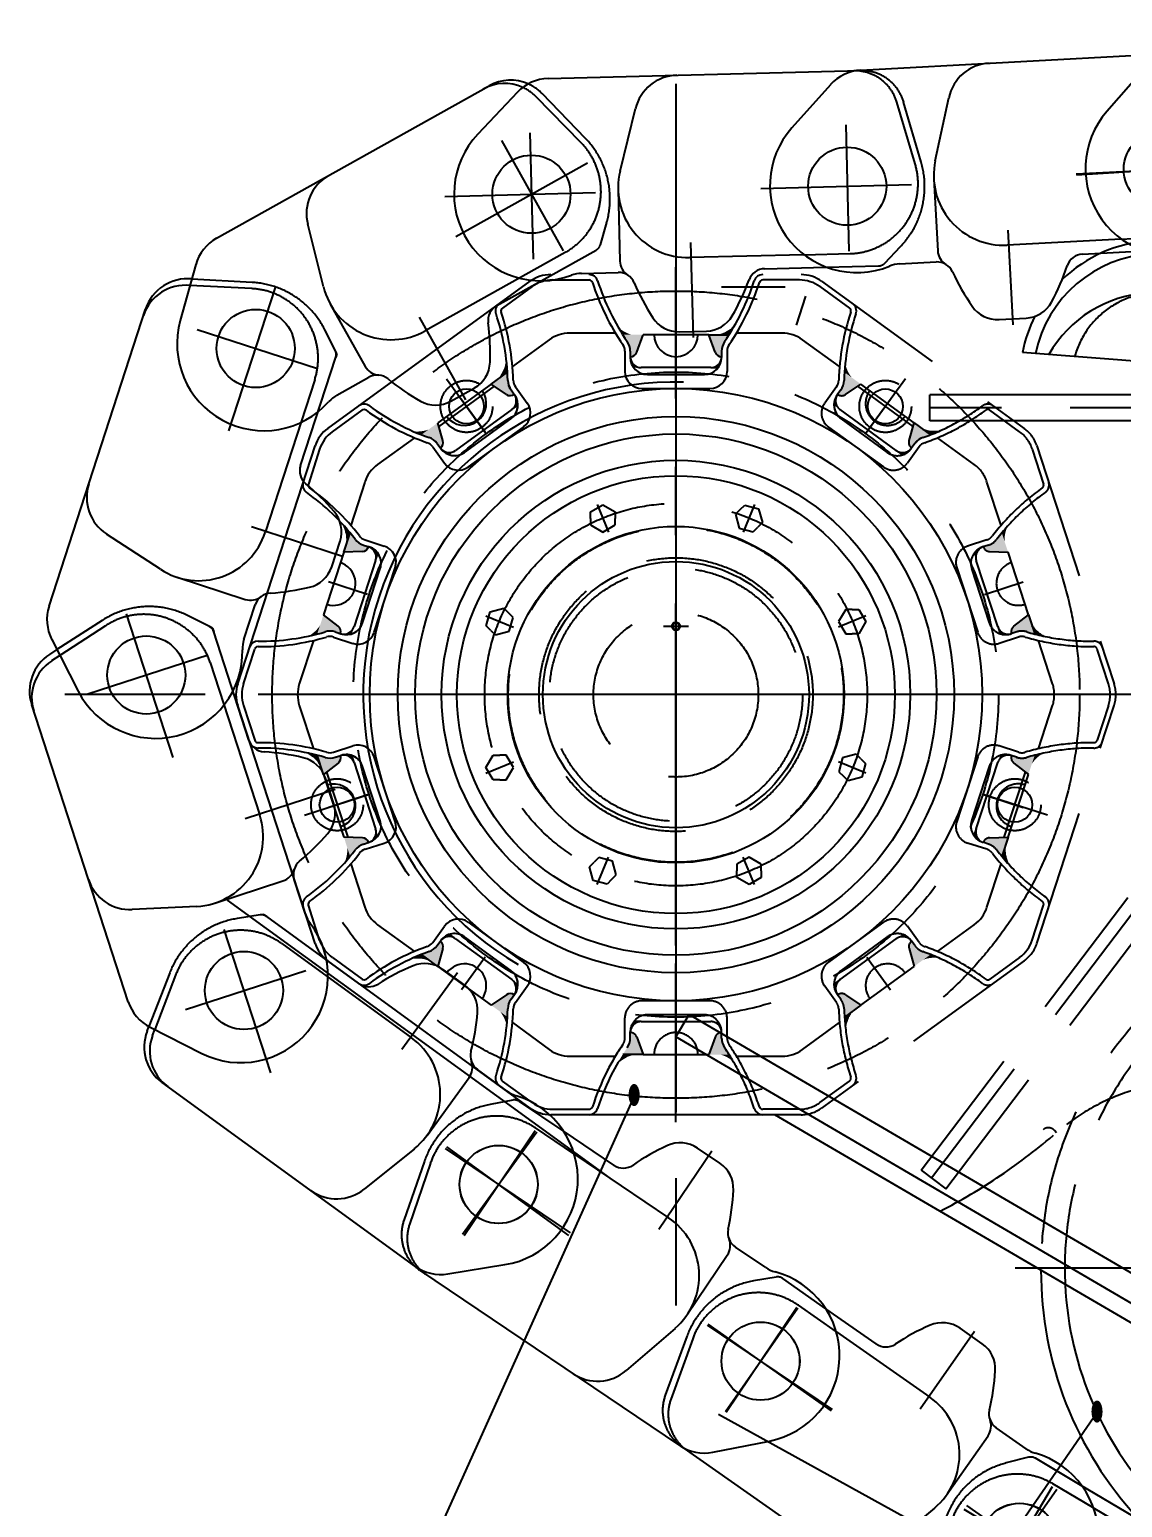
# Model space of a CAD drawing. Header units: millimetres. Extents: x -10 to 16810, y -459 to 11890.
# Drawn here: x 2878 to 4475, y 8308 to 10469 of the extents above; entities that cross this region are included whole.
import ezdxf
from ezdxf.enums import TextEntityAlignment as Align

# ---------------------------------------------------------------- set-up
doc = ezdxf.new("R2010")
doc.units = ezdxf.units.MM
doc.header["$LTSCALE"] = 400
doc.linetypes.add('F', pattern=[0.75, 0.5, -0.25])
doc.linetypes.add('G', pattern=[2, 1.25, -0.25, 0.25, -0.25])
for name, color, linetype in [('01', 7, 'Continuous'), ('02', 1, 'Continuous'), ('04', 2, 'F'), ('05', 4, 'G'), ('11', 3, 'Continuous')]:
    doc.layers.add(name, color=color, linetype=linetype)
doc.styles.get("Standard").update_dxf_attribs({"font": 'isocp', "width": 0.707, "bigfont": 'intecad.shx'})

# ---------------------------------------------------------------- blocks, each defined once
blk = doc.blocks.new('WWEW W')
for p, q in [((7838.3, 7043.2), (5952.3, 7043.2)), ((5952.3, 7043.2), (5952.3, 7005.2)), ((7838.3, 7043.2), (7831.7, 7005.2)), ((7831.7, 7005.2), (5952.3, 7005.2))]:
    blk.add_line(p, q)
at = {"layer": '04', "color": 2, "linetype": 'F'}
for p, q in [((6311.3, 7005.2), (6311.3, 7043.2)), ((6357.3, 7024.2), (6357.3, 7043.2)), ((6357.3, 7024.2), (5952.3, 7024.2)), ((6357.3, 7024.2), (5952.3, 7024.2)), ((6357.3, 7024.2), (6376.3, 7005.2))]:
    blk.add_line(p, q, dxfattribs=at)
blk = doc.blocks.new('wewwewerwerw')
at = {"layer": '04', "color": 2, "linetype": 'F'}
for p, q in [((5391, 4260.9), (5391, 3673.4)), ((5391, 4260.9), (5436, 4260.9)), ((5410, 4260.9), (5410, 3673.4)), ((5436, 4260.9), (5436, 3673.4)), ((5045, 3165.9), (5360.1, 3581.6)), ((5060.1, 3154.4), (5375.3, 3570.1)), ((5080.9, 3138.7), (5396, 3554.4)), ((5045, 3165.9), (5080.9, 3138.7))]:
    blk.add_line(p, q, dxfattribs=at)
for radius in [152, 171, 197]:
    blk.add_arc((5239, 3673.4), radius, 322.8338, 0, dxfattribs=at)
blk = doc.blocks.new('RETERTERTER')
at = {"layer": '01'}
for p, q in [((1039.5, 5708.2), (1057.5, 5718.5)), ((1039.5, 5698.6), (1039.5, 5708.2)), ((1057.5, 5718.5), (1075.5, 5708.2)), ((1075.5, 5708.2), (1075.5, 5698.6)), ((1258.2, 5711.3), (1251.4, 5704.5)), ((1251.4, 5704.5), (1256.8, 5684.4)), ((1258.2, 5711.3), (1265, 5718.1)), ((1265, 5718.1), (1285.1, 5712.7)), ((1285.1, 5712.7), (1290.5, 5692.6)), ((1039.5, 5698.6), (1039.5, 5689)), ((1039.5, 5689), (1057.5, 5678.6)), ((1057.5, 5678.6), (1075.5, 5689)), ((1075.5, 5689), (1075.5, 5698.6)), ((1256.8, 5684.4), (1276.9, 5679)), ((1276.9, 5679), (1283.7, 5685.8)), ((1290.5, 5692.6), (1283.7, 5685.8)), ((887.1, 5541.7), (892.5, 5561.8)), ((892.5, 5561.8), (912.5, 5567.1)), ((912.5, 5567.1), (919.3, 5560.4)), ((926.1, 5553.6), (919.3, 5560.4)), ((920.7, 5533.5), (926.1, 5553.6)), ((1412.3, 5565.6), (1401.9, 5547.6)), ((1421.9, 5565.6), (1412.3, 5565.6)), ((1421.9, 5565.6), (1431.5, 5565.6)), ((1431.5, 5565.6), (1441.9, 5547.6)), ((893.9, 5534.9), (887.1, 5541.7)), ((893.9, 5534.9), (900.7, 5528.1)), ((900.7, 5528.1), (920.7, 5533.5)), ((1401.9, 5547.6), (1412.3, 5529.6)), ((1441.9, 5547.6), (1431.5, 5529.6)), ((1412.3, 5529.6), (1421.9, 5529.6)), ((1431.5, 5529.6), (1421.9, 5529.6)), ((886.6, 5334.2), (897, 5352.2)), ((897, 5352.2), (906.6, 5352.2)), ((916.2, 5352.2), (906.6, 5352.2)), ((926.6, 5334.2), (916.2, 5352.2)), ((1407.7, 5348.3), (1402.4, 5328.3)), ((1427.8, 5353.7), (1407.7, 5348.3)), ((1434.6, 5346.9), (1427.8, 5353.7)), ((1434.6, 5346.9), (1441.4, 5340.1)), ((1441.4, 5340.1), (1436, 5320.1)), ((897, 5316.2), (886.6, 5334.2)), ((906.6, 5316.2), (897, 5316.2)), ((906.6, 5316.2), (916.2, 5316.2)), ((916.2, 5316.2), (926.6, 5334.2)), ((1402.4, 5328.3), (1409.1, 5321.5)), ((1415.9, 5314.7), (1409.1, 5321.5)), ((1436, 5320.1), (1415.9, 5314.7)), ((1038, 5189.2), (1044.8, 5196)), ((1043.4, 5169.1), (1038, 5189.2)), ((1051.6, 5202.8), (1044.8, 5196)), ((1071.7, 5197.4), (1051.6, 5202.8)), ((1077, 5177.3), (1071.7, 5197.4)), ((1271, 5203.3), (1253, 5192.9)), ((1253, 5192.9), (1253, 5183.3)), ((1289, 5192.9), (1271, 5203.3)), ((1289, 5183.3), (1289, 5192.9)), ((1063.5, 5163.8), (1043.4, 5169.1)), ((1070.2, 5170.5), (1063.5, 5163.8)), ((1070.2, 5170.5), (1077, 5177.3)), ((1253, 5173.7), (1253, 5183.3)), ((1271, 5163.3), (1253, 5173.7)), ((1289, 5173.7), (1271, 5163.3)), ((1289, 5183.3), (1289, 5173.7))]:
    blk.add_line(p, q, dxfattribs=at)
blk.add_circle((1164.2, 5440.9), 320, dxfattribs=at)
at = {"layer": '01', "color": 7, "linetype": 'Continuous'}
blk.add_circle((1164.2, 5540.9), 6, dxfattribs=at)
at = {"layer": '02', "color": 1, "linetype": 'Continuous'}
blk.add_circle((1164.2, 5540.9), 5, dxfattribs=at)
at = {"layer": '04', "color": 2, "linetype": 'F'}
for radius in [245, 200, 185, 120.4]:
    blk.add_circle((1164.2, 5440.9), radius, dxfattribs=at)
at = {"layer": '05'}
for p, q in [((1164.2, 5775.9), (1164.2, 5105.9)), ((1146.2, 5540.9), (1182.5, 5540.9)), ((1499.2, 5440.9), (829.2, 5440.9))]:
    blk.add_line(p, q, dxfattribs=at)
at = {"layer": '05', "color": 4, "linetype": 'G'}
for p, q in [((1049.2, 5718.6), (1065.8, 5678.5)), ((1279.2, 5718.6), (1262.7, 5678.5)), ((886.6, 5555.9), (926.6, 5539.3)), ((1441.9, 5555.9), (1401.9, 5539.3)), ((886.6, 5325.9), (926.6, 5342.5)), ((1441.9, 5325.9), (1401.9, 5342.5)), ((1049.2, 5163.3), (1065.8, 5203.3)), ((1279.2, 5163.3), (1262.7, 5203.3))]:
    blk.add_line(p, q, dxfattribs=at)
at = {"layer": '05'}
blk.add_circle((1164.2, 5440.9), 279.5, dxfattribs=at)
blk = doc.blocks.new('erteter')
at = {"layer": '01'}
for p, q in [((6534.1, 3617.6), (6990.6, 3617.6)), ((6488.7, 3598.7), (6429, 3538.6)), ((6635.6, 3479.3), (6660.3, 3570.3)), ((6632.1, 3452.6), (6632.1, 3347.9)), ((6900.7, 3350.6), (6734.1, 3350.6)), ((6575.4, 3331.6), (6628.9, 3331.6)), ((6843.2, 3331.6), (6932.7, 3331.6)), ((6716.3, 3242.6), (6755.8, 3242.6))]:
    blk.add_line(p, q, dxfattribs=at)
at = {"layer": '01', "color": 7, "linetype": 'Continuous'}
for centre in [(6505.2, 3449.1), (6967, 3449.1)]:
    blk.add_circle(centre, 57.1, dxfattribs=at)
at = {"layer": '01'}
for centre, radius, start, end in [((6534.1, 3553.6), 64, 90, 135.1937), ((6722.1, 3553.6), 64, 90, 164.8372), ((6519.1, 3449.1), 127, 135.1937, 289.1318), ((6734.1, 3452.6), 102, 164.8372, 270), ((6575.4, 3286.6), 45, 90, 109.1318), ((6628.9, 3306.6), 25, 21.5869, 90), ((6657.1, 3347.9), 25, 180, 235.7438), ((6843.2, 3306.6), 25, 90, 158.4131), ((6716.3, 3287.6), 45, 211.4289, 270), ((6755.8, 3287.6), 45, 270, 328.5711)]:
    blk.add_arc(centre, radius, start, end, dxfattribs=at)
at = {"layer": '01', "color": 7, "linetype": 'Continuous'}
for centre, start, end in [((6965.1, 3439.6), 201.5869, 211.4289), ((6507.1, 3439.6), 328.5711, 338.4131)]:
    blk.add_arc(centre, 336.5, start, end, dxfattribs=at)
at = {"layer": '04', "color": 2, "linetype": 'F'}
for p, q in [((7067, 3479.3), (7042.3, 3570.3)), ((7075.8, 3481.6), (7052.4, 3570)), ((7018.9, 3335.4), (7042.7, 3359.1))]:
    blk.add_line(p, q, dxfattribs=at)
at = {"layer": '04'}
for p, q in [((6900.7, 3350.6), (6968.6, 3350.6)), ((6932.7, 3331.6), (7009.7, 3331.6))]:
    blk.add_line(p, q, dxfattribs=at)
at = {"layer": '04', "color": 2, "linetype": 'F'}
for centre, radius, start, end in [((6980.6, 3553.6), 64, 15.1628, 90), ((6990.6, 3553.6), 64, 14.8314, 90), ((6968.6, 3452.6), 102, 270, 15.1628), ((6953.1, 3449.1), 127, 314.8911, 14.8314), ((7009.7, 3344.6), 13, 270, 314.8911)]:
    blk.add_arc(centre, radius, start, end, dxfattribs=at)
at = {"layer": '05', "color": 4, "linetype": 'G'}
for p, q in [((6505.2, 3538.9), (6505.2, 3354)), ((6967, 3538.9), (6967, 3354)), ((6378.6, 3449.1), (6599, 3449.1)), ((6840.4, 3449.1), (7060.8, 3449.1)), ((6736.1, 3372.4), (6736.1, 3233.8))]:
    blk.add_line(p, q, dxfattribs=at)
blk = doc.blocks.new('HTU')
for p, q in [((1457, 1433), (1466.2, 1458.4)), ((1562.4, 1458.4), (1466.2, 1458.4)), ((1571.7, 1433), (1562.4, 1458.4)), ((1565.1, 1410.4), (1463.6, 1410.4))]:
    blk.add_line(p, q)
for centre, radius, start, end in [((1514.3, 1458.4), 32, 180, 0), ((1447.6, 1436.4), 10, 270, 340), ((1463.6, 1426.4), 16, 180, 270), ((1565.1, 1426.4), 16, 270, 0), ((1581.1, 1436.4), 10, 200, 270)]:
    blk.add_arc(centre, radius, start, end)
at = {"layer": '05', "color": 4, "linetype": 'G'}
blk.add_line((1514.3, 1406.6), (1514.3, 1466.1), dxfattribs=at)
blk = doc.blocks.new('ET')
at = {"layer": '02', "linetype": 'Continuous'}
h = blk.add_hatch(color=1, dxfattribs=at)
h.paths.add_polyline_path([(-655.2, 768.5, 0.060459), (-644.6, 764.1), (-657.6, 764.1, -0.007631), (-663, 772.9)])
h.paths.add_polyline_path([(-663, 772.9, -0.002028), (-664.4, 775.2, 0.060459), (-655.2, 768.5)])
for points in [[(-651.1, 754.2, -0.008855), (-657.6, 764.1), (-628.1, 764.1), (-637.3, 738.7, -0.315299), (-646.7, 732.1), (-646.7, 740.1, 0.151271)], [(-508.8, 754.2, 0.008855), (-502.3, 764.1), (-531.9, 764.1), (-522.6, 738.7, 0.315299), (-513.2, 732.1), (-513.2, 740.1, -0.151271)], [(-630.7, 716.1), (-641.7, 716.1, -0.162278), (-646.7, 731.1), (-646.7, 732.1, 0.414214)], [(-529.2, 716.1), (-518.2, 716.1, 0.162278), (-513.2, 731.1), (-513.2, 732.1, -0.414214)]]:
    blk.add_hatch(color=1, dxfattribs=at).paths.add_polyline_path(points)
h = blk.add_hatch(color=1, dxfattribs=at)
h.paths.add_polyline_path([(-504.7, 768.5, -0.060459), (-515.3, 764.1), (-502.3, 764.1, 0.007631), (-496.9, 772.9)])
h.paths.add_polyline_path([(-496.9, 772.9, 0.002028), (-495.5, 775.2, -0.060459), (-504.7, 768.5)])
for p, q in [((-531.9, 764.1), (-502.3, 764.1)), ((-529.2, 716.1), (-518.2, 716.1))]:
    blk.add_line(p, q)
blk.add_arc((-528, 809.8), 47.4, 285.5247, 313.2034)
at = {"layer": '01'}
for p, q in [((-646.7, 740.1), (-646.7, 731.1)), ((-513.2, 740.1), (-513.2, 731.1)), ((-621.7, 706.1), (-538.2, 706.1))]:
    blk.add_line(p, q, dxfattribs=at)
for centre, start, end in [((-671.7, 740.1), 0, 34.408), ((-488.2, 740.1), 145.592, 180), ((-621.7, 731.1), 180, 270), ((-538.2, 731.1), 270, 0)]:
    blk.add_arc(centre, 25, start, end, dxfattribs=at)
blk.add_blockref('HTU', (-2094.3, -694.3))
blk = doc.blocks.new('eyrtr')
at = {"layer": '01', "color": 7, "linetype": 'Continuous'}
blk.add_circle((1126.8, 1740.9), 25.5, dxfattribs=at)
at = {"layer": '04', "color": 2, "linetype": 'F'}
blk.add_circle((1126.8, 1740.9), 38, dxfattribs=at)
at = {"layer": '05'}
for p, q in [((1126.8, 1790.9), (1126.8, 1690.9)), ((1176.8, 1740.9), (1076.8, 1740.9))]:
    blk.add_line(p, q, dxfattribs=at)

msp = doc.modelspace()

# ---------------------------------------------------------------- hatches: boundary and pattern name
at = {"layer": '02', "linetype": 'Continuous'}
h = msp.add_hatch(color=1, dxfattribs=at)
h.paths.add_polyline_path([(4073.3, 9969.7, 0.060459), (4079.3, 9960), (4068.8, 9967.6, -0.007631), (4069.6, 9977.9)])
h.paths.add_polyline_path([(4069.6, 9977.9, -0.002028), (4069.8, 9980.6, 0.060459), (4073.3, 9969.7)])
for points in [[(4068.2, 9955.7, -0.008855), (4068.8, 9967.6), (4092.7, 9950.2), (4070.3, 9935.1, -0.315299), (4058.8, 9935.3), (4063.4, 9941.7, 0.151271)], [(4062.3, 9913), (4053.4, 9919.4, -0.162278), (4058.2, 9934.5), (4058.8, 9935.3, 0.414214)], [(4183.3, 9872.1, 0.008855), (4194.4, 9876.3), (4170.5, 9893.7), (4163.1, 9867.7, 0.315299), (4166.8, 9856.8), (4171.4, 9863.3, -0.151271)], [(4144.4, 9853.3), (4153.3, 9846.8, 0.162278), (4166.2, 9856), (4166.8, 9856.8, -0.414214)], [(3771.7, 9018.4), (3760.7, 9018.4, 0.162278), (3755.7, 9003.4), (3755.7, 9002.4, -0.414214)], [(3873.2, 9018.4), (3884.2, 9018.4, -0.162278), (3889.2, 9003.4), (3889.2, 9002.4, 0.414214)], [(3751.3, 8980.4, 0.008855), (3744.7, 8970.4), (3774.3, 8970.4), (3765.1, 8995.8, 0.315299), (3755.7, 9002.4), (3755.7, 8994.5, -0.151271)], [(3893.5, 8980.4, -0.008855), (3900.1, 8970.4), (3870.5, 8970.4), (3879.8, 8995.8, -0.315299), (3889.2, 9002.4), (3889.2, 8994.5, 0.151271)]]:
    msp.add_hatch(color=1, dxfattribs=at).paths.add_polyline_path(points)
h = msp.add_hatch(color=1, dxfattribs=at)
h.paths.add_polyline_path([(4195, 9881.3, -0.060459), (4183.9, 9883.9), (4194.4, 9876.3, 0.007631), (4203.9, 9880.2)])
h.paths.add_polyline_path([(4203.9, 9880.2, 0.002028), (4206.4, 9881.3, -0.060459), (4195, 9881.3)])
h = msp.add_hatch(color=1, dxfattribs=at)
h.paths.add_polyline_path([(3747.2, 8966.1, -0.060459), (3757.7, 8970.4), (3744.7, 8970.4, 0.007631), (3739.4, 8961.7)])
h.paths.add_polyline_path([(3739.4, 8961.7, 0.002028), (3738, 8959.3, -0.060459), (3747.2, 8966.1)])
h = msp.add_hatch(color=1, dxfattribs=at)
h.paths.add_polyline_path([(3897.7, 8966.1, 0.060459), (3887.1, 8970.4), (3900.1, 8970.4, -0.007631), (3905.5, 8961.7)])
h.paths.add_polyline_path([(3905.5, 8961.7, -0.002028), (3906.9, 8959.3, 0.060459), (3897.7, 8966.1)])
at = {"layer": '04', "linetype": 'F'}
h = msp.add_hatch(color=2, dxfattribs=at)
h.paths.add_polyline_path([(4303.6, 9731.9, 0.060459), (4302.7, 9720.5), (4298.7, 9732.8, -0.007631), (4305.3, 9740.7)])
h.paths.add_polyline_path([(4305.3, 9740.7, -0.002028), (4307.2, 9742.7, 0.060459), (4303.6, 9731.9)])
for points in [[(4291.2, 9723.5, -0.008855), (4298.7, 9732.8), (4307.8, 9704.7), (4280.8, 9705.7, -0.315299), (4271.6, 9712.6), (4279.2, 9715, 0.151271)], [(4261.3, 9692.4), (4257.9, 9702.9, -0.162278), (4270.7, 9712.3), (4271.6, 9712.6, 0.414214)], [(4335.2, 9588.2, 0.008855), (4346.7, 9585.1), (4337.5, 9613.2), (4316.2, 9596.6, 0.315299), (4312.9, 9585.6), (4320.4, 9588, -0.151271)], [(4292.7, 9595.9), (4296.1, 9585.4, 0.162278), (4311.9, 9585.3), (4312.9, 9585.6, -0.414214)], [(4292.7, 9397), (4296.1, 9407.4, -0.162278), (4311.9, 9407.6), (4312.9, 9407.3, 0.414214)], [(4335.2, 9404.6, -0.008855), (4346.7, 9407.8), (4337.5, 9379.6), (4316.2, 9396.3, -0.315299), (4312.9, 9407.3), (4320.4, 9404.8, 0.151271)], [(4261.3, 9300.4), (4257.9, 9290, 0.162278), (4270.7, 9280.6), (4271.6, 9280.3, -0.414214)], [(4291.2, 9269.3, 0.008855), (4298.7, 9260), (4307.8, 9288.1), (4280.8, 9287.2, 0.315299), (4271.6, 9280.3), (4279.2, 9277.8, -0.151271)], [(4144.4, 9139.5), (4153.3, 9146, -0.162278), (4166.2, 9136.8), (4166.8, 9136, 0.414214)], [(4183.3, 9120.7, -0.008855), (4194.4, 9116.5), (4170.5, 9099.2), (4163.1, 9125.2, -0.315299), (4166.8, 9136), (4171.4, 9129.6, 0.151271)], [(4062.3, 9079.9), (4053.4, 9073.4, 0.162278), (4058.2, 9058.3), (4058.8, 9057.5, -0.414214)], [(4068.2, 9037.1, 0.008855), (4068.8, 9025.2), (4092.7, 9042.6), (4070.3, 9057.7, 0.315299), (4058.8, 9057.5), (4063.4, 9051.1, -0.151271)]]:
    msp.add_hatch(color=2, dxfattribs=at).paths.add_polyline_path(points)
h = msp.add_hatch(color=2, dxfattribs=at)
h.paths.add_polyline_path([(4350.1, 9588.8, -0.060459), (4342.7, 9597.4), (4346.7, 9585.1, 0.007631), (4356.7, 9582.7)])
h.paths.add_polyline_path([(4356.7, 9582.7, 0.002028), (4359.3, 9582.1, -0.060459), (4350.1, 9588.8)])
h = msp.add_hatch(color=2, dxfattribs=at)
h.paths.add_polyline_path([(4350.1, 9404.1, 0.060459), (4342.7, 9395.4), (4346.7, 9407.8, -0.007631), (4356.7, 9410.2)])
h.paths.add_polyline_path([(4356.7, 9410.2, -0.002028), (4359.3, 9410.7, 0.060459), (4350.1, 9404.1)])
h = msp.add_hatch(color=2, dxfattribs=at)
h.paths.add_polyline_path([(4303.6, 9261, -0.060459), (4302.7, 9272.4), (4298.7, 9260, 0.007631), (4305.3, 9252.2)])
h.paths.add_polyline_path([(4305.3, 9252.2, 0.002028), (4307.2, 9250.1, -0.060459), (4303.6, 9261)])
h = msp.add_hatch(color=2, dxfattribs=at)
h.paths.add_polyline_path([(4195, 9111.6, 0.060459), (4183.9, 9108.9), (4194.4, 9116.5, -0.007631), (4203.9, 9112.6)])
h.paths.add_polyline_path([(4203.9, 9112.6, -0.002028), (4206.4, 9111.5, 0.060459), (4195, 9111.6)])
h = msp.add_hatch(color=2, dxfattribs=at)
h.paths.add_polyline_path([(4073.3, 9023.1, -0.060459), (4079.3, 9032.9), (4068.8, 9025.2, 0.007631), (4069.6, 9015)])
h.paths.add_polyline_path([(4069.6, 9015, 0.002028), (4069.8, 9012.3, -0.060459), (4073.3, 9023.1)])

# ---------------------------------------------------------------- linework, layer by layer
for p, q in [((3313.5, 9885.6), (3609.5, 10100.7)), ((4170.5, 9893.7), (4194.4, 9876.3)), ((3181.9, 9512.2), (3295, 9860.1)), ((4144.4, 9853.3), (4153.3, 9846.8)), ((3295, 9132.7), (3181.9, 9480.7)), ((3609.5, 8892.2), (3313.5, 9107.2)), ((3771.7, 9018.4), (3760.7, 9018.4)), ((3774.3, 8970.4), (3744.7, 8970.4)), ((4005.4, 8882.4), (3639.5, 8882.4)), ((4521.8, 8558), (3967.1, 8882.4))]:
    msp.add_line(p, q)
msp.add_circle((3822.4, 9496.4), 406.5)
for centre, radius, start, end in [((3639.5, 10059.4), 51, 90, 126), ((4005.4, 10059.4), 51, 54, 90), ((3822.4, 9496.4), 457, 88.5853, 239.6831), ((3343.5, 9844.4), 51, 126, 162), ((4200.5, 9928.3), 47.4, 249.5247, 277.2034), ((3230.4, 9496.4), 51, 162, 198), ((3343.5, 9148.5), 51, 198, 234), ((3770.4, 8924.8), 47.4, 105.5247, 133.2034), ((3639.5, 8933.4), 51, 234, 270)]:
    msp.add_arc(centre, radius, start, end)
at = {"layer": '01'}
for p, q in [((4092.7, 10409.3), (4548.5, 10433.8)), ((3635.8, 10397.1), (4092.2, 10408.6)), ((3151.1, 10163.6), (3549.5, 10386.5)), ((3590.9, 10377.1), (3532.7, 10315.5)), ((4048.3, 10388), (3991.9, 10324.8)), ((3740.8, 10261.4), (3763.2, 10353)), ((4201.5, 10276.7), (4221.2, 10368.9)), ((4199.4, 10249.8), (4205, 10145.3)), ((3737.9, 10234.6), (3740.6, 10130)), ((3307.3, 10092.4), (3284.3, 10184)), ((4473.1, 10162.4), (4306.7, 10153.4)), ((3660.7, 10142.7), (3456, 10028.2)), ((4009.1, 10139.4), (3842.5, 10135.2)), ((4416.7, 10140.3), (4506, 10145.1)), ((3120.7, 10124.9), (3098, 10043.3)), ((3684.4, 10112.2), (3737.8, 10113.6)), ((3952.1, 10119), (4041.5, 10121.2)), ((4149.3, 10126), (4202.7, 10128.8)), ((3560.6, 10065), (3638.6, 10108.6)), ((3612.1, 10092.8), (3568.7, 10061.3)), ((3642.1, 10102.5), (3695.6, 10102.5)), ((4002.8, 10102.5), (3949.2, 10102.5)), ((4032.8, 10092.8), (4076.1, 10061.3)), ((3317.2, 10067.4), (3368.3, 9976.1)), ((2906.3, 9625.8), (3047.4, 10060)), ((4294.7, 10044.6), (4334.2, 10046.8)), ((3324.5, 9999.7), (3309.3, 10029.7)), ((3827.5, 10026.8), (3866.9, 10027.8)), ((3273.8, 9831.4), (3325.3, 9989.8)), ((3747.8, 9998.3), (3747.8, 9968.9)), ((3755.7, 9998.3), (3755.7, 9989.4)), ((3889.2, 9998.3), (3889.2, 9989.4)), ((3897.1, 9998.3), (3897.1, 9968.9)), ((4801.7, 9959.8), (4328.7, 9996.7)), ((3326.9, 9934.2), (3373.6, 9960.3)), ((3780.7, 9964.4), (3864.2, 9964.4)), ((3294.5, 9956.5), (3222, 9733.5)), ((3493.3, 9925.3), (3527.7, 9944.6)), ((3581.4, 9941.7), (3586.6, 9934.5)), ((3587.8, 9946.4), (3605.1, 9922.6)), ((3772.8, 9943.9), (3872.1, 9943.9)), ((4063.4, 9941.7), (4058.2, 9934.5)), ((4063.4, 9941.7), (4058.2, 9934.5)), ((3320.3, 9880.7), (3363.6, 9912.2)), ((3513.6, 9850.5), (3581.1, 9899.6)), ((3519.2, 9829.3), (3599.6, 9887.6)), ((3301.7, 9855.2), (3285.2, 9804.3)), ((3467, 9858.6), (3484.3, 9834.8)), ((3473.4, 9863.3), (3478.6, 9856)), ((4171.4, 9863.3), (4166.2, 9856)), ((4171.4, 9863.3), (4166.2, 9856)), ((3069.2, 9679.6), (2990.2, 9731.2)), ((3368.1, 9722.5), (3396.1, 9713.4)), ((3319.3, 9683.3), (3331.5, 9720.8)), ((3365.7, 9715), (3374.2, 9712.3)), ((3364.4, 9601.3), (3390.2, 9680.7)), ((3381.5, 9587.5), (3412.2, 9681.9)), ((3093.5, 9668), (3193, 9635.7)), ((3191.1, 9576.8), (3207.6, 9627.6)), ((2910.2, 9576.8), (2948.9, 9501.4)), ((3198.4, 9430), (3147, 9588.3)), ((3322, 9580.5), (3350, 9571.4)), ((3324.4, 9588), (3332.9, 9585.3)), ((2917.7, 9562.2), (2907, 9555.3)), ((2922.1, 9553.6), (2909.8, 9545.6)), ((3190.3, 9512.2), (3206.8, 9563.1)), ((3141.6, 9543.3), (3214.1, 9320.3)), ((3021.9, 9047.6), (2880.9, 9481.7)), ((3190.3, 9480.7), (3206.8, 9429.7)), ((3322, 9412.3), (3350, 9421.4)), ((3324.4, 9404.8), (3332.9, 9407.6)), ((3412.2, 9310.9), (3381.5, 9405.4)), ((3390.2, 9312.1), (3364.4, 9391.5)), ((3322.3, 9336.8), (3310.1, 9374.4)), ((3365.7, 9277.8), (3374.2, 9280.6)), ((3368.1, 9270.3), (3396.1, 9279.4)), ((3148.6, 9191.8), (3248.1, 9224.1)), ((3281.2, 9175.3), (3264.6, 9226.2)), ((3122.1, 9186.9), (3027.9, 9182.2)), ((3301.7, 9137.6), (3285.2, 9188.5)), ((3214.6, 9174.4), (3181.4, 9169.2)), ((3358.9, 9074.2), (3224.3, 9172.1)), ((3599.6, 9105.2), (3519.2, 9163.6)), ((3467, 9134.2), (3484.3, 9158)), ((3581.1, 9093.3), (3513.6, 9142.3)), ((3246.4, 9132.5), (3436.1, 8994.7)), ((3473.4, 9129.6), (3478.6, 9136.8)), ((3320.3, 9112.1), (3363.6, 9080.6)), ((3513.9, 9071.6), (3482, 9094.8)), ((3581.4, 9051.1), (3586.6, 9058.3)), ((3587.8, 9046.5), (3605.1, 9070.3)), ((3049.6, 9004.3), (3052.2, 9011.1)), ((3053.9, 9010.2), (3129.6, 8972)), ((3864.2, 9028.4), (3780.7, 9028.4)), ((3057.5, 8998.1), (3060.8, 9006.8)), ((3755.7, 8994.5), (3755.7, 9003.4)), ((3755.7, 8994.5), (3755.7, 9003.4)), ((3889.2, 8994.5), (3889.2, 9003.4)), ((3889.2, 8994.5), (3889.2, 9003.4)), ((3575.6, 8916.8), (3532.3, 8948.3)), ((3440.9, 8661.1), (3071.6, 8929.4)), ((3458.6, 8852.2), (3520.2, 8936.9)), ((3612.1, 8900.1), (3568.7, 8931.6)), ((3642.1, 8890.3), (3695.6, 8890.3)), ((4002.8, 8890.3), (3949.2, 8890.3)), ((3440.1, 8832.7), (3366.6, 8773.6)), ((3488.8, 8649.7), (3572.4, 8663.3))]:
    msp.add_line(p, q, dxfattribs=at)
at = {"layer": '01', "color": 7, "linetype": 'Continuous'}
for p, q in [((3734, 10024.8), (3667.3, 10024.8)), ((3977.5, 10024.8), (3910.9, 10024.8)), ((3637.3, 10015.1), (3583.4, 9975.9)), ((4061.4, 9975.9), (4007.5, 10015.1)), ((3440.3, 9871.9), (3386.4, 9832.7)), ((3367.8, 9807.2), (3347.2, 9743.8)), ((3292.6, 9575.6), (3272, 9512.2)), ((3272, 9480.7), (3292.6, 9417.3)), ((3347.2, 9249), (3367.8, 9185.6)), ((4277, 9185.6), (4297.6, 9249)), ((3386.4, 9160.1), (3440.3, 9120.9)), ((3583.4, 9017), (3637.3, 8977.8)), ((3667.3, 8968), (3734, 8968)), ((3910.9, 8968), (3977.5, 8968))]:
    msp.add_line(p, q, dxfattribs=at)
at = {"layer": '01'}
msp.add_lwpolyline([(3822.4, 8996), (3841.6, 9028.8), (4685.9, 8535.1), (4666.7, 8502.3)], close=True, dxfattribs=at)
at = {"layer": '01', "color": 7, "linetype": 'Continuous'}
for centre in [(3611.2, 10227.9), (3611.2, 10227.9), (4072.8, 10239.5), (4072.8, 10239.5), (3208.2, 10002.4)]:
    msp.add_circle(centre, 57.1, dxfattribs=at)
at = {"layer": '01'}
for radius in [447.5, 381, 342.5, 245.9, 194.5]:
    msp.add_circle((3822.4, 9496.4), radius, dxfattribs=at)
for centre, radius, start, end in [((4283.8, 10355.5), 64, 93.0701, 167.9073), ((3637.4, 10333.1), 64, 91.4408, 136.6346), ((3825.4, 10337.8), 64, 91.4408, 166.2781), ((4096.1, 10345.4), 64, 93.0701, 138.2638), ((3625.1, 10228.3), 127, 136.6346, 290.5726), ((4086.7, 10240.3), 127, 138.2638, 292.2018), ((3839.9, 10237.2), 102, 166.2781, 271.4408), ((4301.2, 10255.3), 102, 167.9073, 273.0701), ((3346.4, 10199.5), 64, 119.2318, 194.069), ((3182.4, 10107.7), 64, 119.2318, 164.4255), ((4527.8, 9957.1), 203, 93.2994, 134.0089), ((4229.9, 10146.6), 25, 183.0701, 238.8139), ((4527.8, 9957.1), 184, 93.2994, 168.0433), ((4418, 10115.3), 25, 93.0701, 161.4832), ((3685.5, 10067.2), 45, 91.4408, 110.5726), ((3695.6, 10097.4), 13, 17.5178, 90), ((3738.5, 10088.6), 25, 23.0277, 91.4408), ((3765.6, 10130.6), 25, 181.4408, 237.1847), ((3952.7, 10094), 25, 91.4408, 159.854), ((3949.2, 10097.4), 13, 90, 162.4822), ((4151.7, 10081), 45, 93.0701, 112.2018), ((4204, 10103.9), 25, 24.6569, 93.0701), ((3105.3, 10030.5), 64.3, 83.8644, 161.9219), ((3108.4, 10040.1), 64.2, 84.1786, 161.9497), ((3406.2, 10117.2), 102, 194.069, 299.2318), ((3642.1, 10051.5), 51, 90, 126), ((3695.6, 10097.4), 5.09, 17.5178, 90), ((4028.9, 10202.6), 344.4, 197.5178, 214.408), ((4028.9, 10202.6), 336.5, 197.5178, 214.408), ((3615.9, 10202.6), 336.5, 325.592, 342.4822), ((3615.9, 10202.6), 344.4, 325.592, 342.4822), ((3949.2, 10097.4), 5.09, 90, 162.4822), ((4002.8, 10051.5), 51, 54, 90), ((3571.7, 10057.2), 13, 126, 198.4822), ((4073.1, 10057.2), 13, 341.5178, 54), ((4331.7, 10091.7), 45, 273.0701, 331.6411), ((4522.3, 9905.7), 178, 93.2994, 150.3761), ((3572.8, 10043.1), 25, 119.2318, 187.6449), ((3240.3, 9946.4), 336.5, 1.592, 18.4822), ((3571.7, 10057.2), 5.09, 126, 198.4822), ((3240.3, 9946.4), 344.4, 1.592, 18.4822), ((3240.3, 9946.4), 344.4, 1.592, 18.4822), ((3826.3, 10071.8), 45, 212.8698, 271.4408), ((3865.8, 10072.8), 45, 271.4408, 330.0119), ((4404.6, 9946.4), 344.4, 161.5178, 178.408), ((4404.6, 9946.4), 336.5, 161.5178, 178.408), ((4073.1, 10057.2), 5.09, 341.5178, 54), ((4292.3, 10089.6), 45, 214.499, 273.0701), ((4527.8, 9957.1), 203, 152.9531, 168.749), ((3220.3, 10009.2), 127, 164.4255, 318.3635), ((3730.7, 9998.3), 17.1, 0, 34.408), ((3730.7, 9998.3), 25, 0, 34.408), ((3914.2, 9998.3), 25, 145.592, 180), ((3914.2, 9998.3), 17.1, 145.592, 180), ((3312.9, 9993.8), 13, 342, 26.8911), ((3505.8, 9983.9), 45, 299.2318, 357.8028), ((3780.7, 9989.4), 25, 180, 270), ((3864.2, 9989.4), 25, 270, 0), ((3390.1, 9988.3), 25, 209.2318, 264.9756), ((3385.8, 9938.5), 25, 50.8186, 119.2318), ((3772.8, 9968.9), 25, 180, 270), ((3872.1, 9968.9), 25, 270, 0), ((3601.6, 9956.4), 25, 181.592, 216), ((3601.6, 9956.4), 17.1, 181.592, 216), ((4043.2, 9956.4), 17.1, 324, 358.408), ((4043.2, 9956.4), 25, 324, 358.408), ((4043.2, 9956.4), 25, 324, 358.408), ((3348.9, 9894.9), 45, 119.2318, 138.3635), ((3366.6, 9908.1), 13, 53.5178, 126), ((3574.4, 10189.1), 336.5, 233.5178, 250.408), ((3471.3, 9964.6), 45, 240.6607, 299.2318), ((3566.4, 9919.8), 25, 306, 36), ((3584.9, 9907.9), 25, 306, 36), ((4078.4, 9919.8), 25, 144, 234), ((3366.6, 9908.1), 5.09, 53.5178, 126), ((3574.4, 10189.1), 344.4, 233.5178, 250.408), ((3350.2, 9839.5), 51, 126, 162), ((3453.2, 9848.6), 17.1, 36, 70.408), ((3453.2, 9848.6), 25, 36, 70.408), ((3498.9, 9870.7), 25, 216, 306), ((4146, 9870.7), 25, 234, 324), ((4191.7, 9848.6), 25, 109.592, 144), ((4191.7, 9848.6), 17.1, 109.592, 144), ((3297.6, 9823.7), 25, 162, 230.4131), ((3504.5, 9849.5), 25, 216, 306), ((3025.2, 9784.8), 64, 162, 236.8372), ((3290, 9802.7), 13, 162, 234.4822), ((3087, 9518.3), 336.5, 37.592, 54.4822), ((3290, 9802.7), 5.09, 162, 234.4822), ((3087, 9518.3), 344.4, 37.592, 54.4822), ((3288.7, 9734.7), 45, 342, 40.5711), ((3125, 9765), 102, 236.8372, 342), ((3373.4, 9738.8), 25, 217.592, 252), ((3373.4, 9738.8), 17.1, 217.592, 252), ((3366.5, 9688.5), 25, 342, 72), ((3388.4, 9689.7), 25, 342, 72), ((3276.5, 9697.2), 45, 283.4289, 342), ((3200.8, 9659.4), 25, 252, 307.7438), ((3231.4, 9619.9), 25, 93.5869, 162), ((2967.2, 9606), 64, 162, 207.1937), ((3134.6, 9584.3), 13, 18, 62.8911), ((3340.7, 9609.1), 25, 252, 342), ((3233.9, 9562.9), 45, 162, 181.1318), ((3211.7, 9561.6), 13, 89.5178, 162), ((3214.6, 9911), 344.4, 269.5178, 286.408), ((3214.6, 9911), 336.5, 269.5178, 286.408), ((3316.7, 9564.3), 25, 72, 106.408), ((3316.7, 9564.3), 17.1, 72, 106.408), ((3357.7, 9595.2), 25, 252, 342), ((2941.7, 9501.5), 64, 122.8314, 198), ((3061.9, 9559.5), 127, 207.1937, 1.1318), ((3211.7, 9561.6), 5.09, 89.5178, 162), ((2944.8, 9492), 64, 123.1628, 198), ((3238.8, 9496.4), 51, 162, 198), ((3222.2, 9437.7), 25, 198, 266.4131), ((3211.7, 9431.3), 13, 198, 270.4822), ((3211.7, 9431.3), 5.09, 198, 270.4822), ((3214.6, 9081.8), 344.4, 73.592, 90.4822), ((3214.6, 9081.8), 344.4, 73.592, 90.4822), ((3357.7, 9397.6), 25, 18, 108), ((3214.6, 9081.8), 336.5, 73.592, 90.4822), ((3267.3, 9360.4), 45, 18, 76.5711), ((3316.7, 9428.6), 25, 253.592, 288), ((3316.7, 9428.6), 17.1, 253.592, 288), ((3340.7, 9383.8), 25, 18, 108), ((3279.5, 9322.9), 45, 319.4289, 18), ((3117.1, 9288.8), 102, 272.8372, 18), ((3366.5, 9304.4), 25, 288, 18), ((3388.4, 9303.2), 25, 288, 18), ((3087, 9474.6), 336.5, 305.5178, 322.408), ((3373.4, 9254.1), 25, 108, 142.408), ((3373.4, 9254.1), 17.1, 108, 142.408), ((3288.4, 9233.9), 25, 129.5869, 198), ((3087, 9474.6), 344.4, 305.5178, 322.408), ((3024.7, 9246.2), 64, 198, 272.8372), ((3240.4, 9247.9), 25, 288, 343.7438), ((3290, 9190.1), 13, 125.5178, 198), ((3290, 9190.1), 5.09, 125.5178, 198), ((3186.8, 9085.4), 127, 243.1937, 37.1318), ((3216.6, 9161.6), 13, 54, 98.8911), ((3324, 9189.2), 45, 198, 217.1318), ((3504.5, 9143.3), 25, 54, 144), ((3498.9, 9122.1), 25, 54, 144), ((3350.2, 9153.4), 51, 198, 234), ((3574.4, 8803.7), 344.4, 109.592, 126.4822), ((3574.4, 8803.7), 336.5, 109.592, 126.4822), ((3453.2, 9144.3), 17.1, 289.592, 324), ((3453.2, 9144.3), 25, 289.592, 324), ((4294.6, 9153.4), 51, 306, 342), ((3455.5, 9058.4), 45, 54, 112.5711), ((3584.9, 9085), 25, 324, 54), ((3366.6, 9084.7), 13, 234, 306.4822), ((3373.6, 9094.4), 25, 234, 302.4131), ((3366.6, 9084.7), 5.09, 234, 306.4822), ((3566.4, 9073), 25, 324, 54), ((3487.5, 9035.2), 45, 355.4289, 54), ((3082.8, 9067.4), 64, 198, 243.1937), ((3240.3, 9046.5), 336.5, 341.5178, 358.408), ((3240.3, 9046.5), 344.4, 341.5178, 358.408), ((3601.6, 9036.4), 25, 144, 178.408), ((3601.6, 9036.4), 17.1, 144, 178.408), ((3109.2, 8981.2), 64, 158.8314, 234), ((3117.3, 8975.3), 64, 159.1628, 234), ((3376.1, 8912.2), 102, 308.8372, 54), ((3730.7, 8994.5), 25, 325.592, 0), ((3730.7, 8994.5), 25, 325.592, 0), ((3914.2, 8994.5), 25, 180, 214.408), ((3547, 8968.5), 25, 165.5869, 234), ((3499.9, 8951.6), 25, 324, 19.7438), ((4028.9, 8790.2), 336.5, 152.5987, 162.4822), ((3571.7, 8935.7), 13, 161.5178, 234), ((3571.7, 8935.7), 5.09, 161.5178, 234), ((3552.1, 8788.6), 127, 279.1937, 73.1318), ((3602, 8953.2), 45, 234, 253.1318), ((3642.1, 8941.3), 51, 234, 270), ((3695.6, 8895.4), 5.09, 270, 342.4822), ((3695.6, 8895.4), 13, 270, 342.4822), ((3949.2, 8895.4), 13, 197.5178, 270), ((3949.2, 8895.4), 5.09, 197.5178, 270), ((3326.5, 8823.4), 64, 234, 308.8372), ((3478.6, 8712.9), 64, 234, 279.1937), ((4887.9, 8654.1), 532, 179.892, 222.8009), ((4889.4, 8658.4), 498.7, 182.7664, 224.5902)]:
    msp.add_arc(centre, radius, start, end, dxfattribs=at)
at = {"layer": '01', "color": 7, "linetype": 'Continuous'}
for centre, radius, start, end in [((3580.7, 10330.6), 64, 66.1803, 119.2318), ((3572, 10325.8), 64, 65.4628, 119.2318), ((4532.6, 10254.7), 336.5, 204.6569, 214.499), ((4075.2, 10230.1), 336.5, 331.6411, 341.4832), ((4071.2, 10230), 336.5, 203.0277, 212.8698), ((3613.3, 10218.5), 336.5, 330.0119, 339.854), ((3214.5, 9995), 336.5, 357.8028, 7.6449), ((3667.3, 9973.8), 51, 90, 126), ((3977.5, 9973.8), 51, 54, 90), ((3614.2, 10218.7), 336.5, 230.8186, 240.6607), ((3416.3, 9791.5), 51, 126, 162), ((3067.2, 9545.1), 336.5, 40.5711, 50.4131), ((3208.8, 9980.7), 336.5, 273.5869, 283.4289), ((3320.5, 9496.4), 51, 162, 198), ((3199.6, 9076.9), 336.5, 76.5711, 86.4131), ((3058, 9512.5), 336.5, 309.5869, 319.4289), ((3416.3, 9201.4), 51, 198, 234), ((4228.5, 9201.4), 51, 306, 342), ((3567.4, 8789.3), 336.5, 112.5711, 122.4131), ((3196.9, 9058.5), 336.5, 345.5869, 355.4289), ((3667.3, 9019), 51, 234, 270), ((3977.5, 9019), 51, 270, 306), ((4028.9, 8790.2), 344.4, 153.0125, 162.4822)]:
    msp.add_arc(centre, radius, start, end, dxfattribs=at)
at = {"layer": '02', "color": 1, "linetype": 'Continuous'}
for p, q in [((3326.9, 9994.9), (3324.5, 9999.7)), ((3326.9, 9994.9), (3325.3, 9989.8)), ((3145.3, 9593.4), (3140.5, 9595.9)), ((3145.3, 9593.4), (3147, 9588.3)), ((3219.9, 9175.2), (3214.6, 9174.4)), ((3219.9, 9175.2), (3224.3, 9172.1))]:
    msp.add_line(p, q, dxfattribs=at)
at = {"layer": '02'}
for p, q in [((3761.3, 8909.6), (3085.1, 7408.2)), ((4437.8, 8446.9), (3721.6, 7408.2))]:
    msp.add_line(p, q, dxfattribs=at)
at = {"layer": '02', "color": 1, "linetype": 'Continuous'}
msp.add_circle((3048.4, 9525.1), 57.1, dxfattribs=at)
at = {"layer": '04', "color": 2, "linetype": 'F'}
for p, q in [((3683.7, 10303.1), (3617.7, 10370.5)), ((3690.3, 10309.5), (3626.7, 10375.1)), ((4172.1, 10272.2), (4145.1, 10362.6)), ((4180.8, 10274.8), (4155.2, 10362.5)), ((3712, 10154), (3721.2, 10186.4)), ((4127.6, 10127.2), (4150.8, 10151.5)), ((3202.5, 10089.9), (3112.2, 10094.4)), ((3203, 10099), (3114.9, 10103.9)), ((4035.3, 10100.7), (4331.3, 9885.6)), ((4057, 9946.4), (4039.8, 9922.6)), ((4063.7, 9899.6), (4131.3, 9850.5)), ((4063.7, 9899.6), (4131.3, 9850.5)), ((4324.6, 9880.7), (4281.3, 9912.2)), ((4045.3, 9887.6), (4125.6, 9829.3)), ((4177.8, 9858.6), (4160.6, 9834.8)), ((4258.5, 9832.7), (4204.6, 9871.9)), ((4343.1, 9855.2), (4359.7, 9804.3)), ((4349.8, 9860.1), (4462.9, 9512.2)), ((4297.6, 9743.8), (4277, 9807.2)), ((4276.7, 9722.5), (4248.7, 9713.4)), ((4279.2, 9715), (4270.7, 9712.3)), ((4279.2, 9715), (4270.7, 9712.3)), ((4232.7, 9681.9), (4263.4, 9587.5)), ((4254.6, 9680.7), (4280.4, 9601.3)), ((4254.6, 9680.7), (4280.4, 9601.3)), ((4337.5, 9613.2), (4346.7, 9585.1)), ((2983.9, 9604.9), (2917.7, 9562.2)), ((2988.8, 9597.2), (2922.1, 9553.6)), ((3140.5, 9595.9), (3110.6, 9611.2)), ((4292.7, 9595.9), (4296.1, 9585.4)), ((4322.9, 9580.5), (4294.9, 9571.4)), ((4320.4, 9588), (4311.9, 9585.3)), ((4320.4, 9588), (4311.9, 9585.3)), ((4372.9, 9512.2), (4352.3, 9575.6)), ((4454.6, 9512.2), (4438, 9563.1)), ((4434.4, 9496.4), (4390.4, 9496.4)), ((4349.8, 9132.7), (4462.9, 9480.7)), ((4352.3, 9417.3), (4372.9, 9480.7)), ((4454.6, 9480.7), (4438, 9429.7)), ((4322.9, 9412.3), (4294.9, 9421.4)), ((4263.4, 9405.4), (4232.7, 9310.9)), ((4320.4, 9404.8), (4311.9, 9407.6)), ((4320.4, 9404.8), (4311.9, 9407.6)), ((4280.4, 9391.5), (4254.6, 9312.1)), ((4280.4, 9391.5), (4254.6, 9312.1)), ((4261.3, 9300.4), (4257.9, 9290)), ((4276.7, 9270.3), (4248.7, 9279.4)), ((4279.2, 9277.8), (4270.7, 9280.6)), ((4279.2, 9277.8), (4270.7, 9280.6)), ((4307.8, 9288.1), (4298.7, 9260)), ((4343.1, 9137.6), (4359.7, 9188.5)), ((4125.6, 9163.6), (4045.3, 9105.2)), ((4204.6, 9120.9), (4258.5, 9160.1)), ((4131.3, 9142.3), (4063.7, 9093.3)), ((4131.3, 9142.3), (4063.7, 9093.3)), ((4177.8, 9134.2), (4160.6, 9158)), ((4171.4, 9129.6), (4166.2, 9136.8)), ((4171.4, 9129.6), (4166.2, 9136.8)), ((4331.3, 9107.2), (4035.3, 8892.2)), ((4324.6, 9112.1), (4281.3, 9080.6)), ((3082.6, 9089.6), (3052.2, 9011.1)), ((3091.1, 9086.3), (3060.8, 9006.8)), ((4062.3, 9079.9), (4053.4, 9073.4)), ((4057, 9046.5), (4039.8, 9070.3)), ((4063.4, 9051.1), (4058.2, 9058.3)), ((4063.4, 9051.1), (4058.2, 9058.3)), ((3872.1, 9048.9), (3772.8, 9048.9)), ((4092.7, 9042.6), (4068.8, 9025.2)), ((3747.8, 8994.5), (3747.8, 9023.9)), ((3864.2, 9028.4), (3780.7, 9028.4)), ((3897.1, 8994.5), (3897.1, 9023.9)), ((4007.5, 8977.8), (4061.4, 9017)), ((4032.8, 8900.1), (4076.1, 8931.6)), ((4378.4, 8856.1), (4375.7, 8859.2))]:
    msp.add_line(p, q, dxfattribs=at)
at = {"layer": '04'}
for p, q in [((4473.1, 10162.4), (4540.8, 10166)), ((3638.6, 10108.6), (3705.8, 10146.3)), ((4009.1, 10139.4), (4076.9, 10141.1)), ((4041.5, 10121.2), (4118.5, 10123.1)), ((3738, 8959.3), (3730.2, 8945.1))]:
    msp.add_line(p, q, dxfattribs=at)
at = {"layer": '04', "color": 2, "linetype": 'F'}
msp.add_circle((3822.4, 9496.4), 471.5, dxfattribs=at)
for centre, radius, start, end in [((4083.8, 10344.3), 64, 16.6036, 91.4408), ((4093.8, 10344.6), 64, 16.2722, 91.4408), ((3572, 10325.8), 64, 44.3945, 65.4628), ((3580.7, 10330.6), 64, 44.0631, 66.1803), ((3599, 10221.1), 127, 344.1229, 44.0631), ((3610.9, 10231.8), 102, 299.2318, 44.3945), ((4074.3, 10243.1), 102, 271.4408, 16.6036), ((4058.9, 10239.2), 127, 316.332, 16.2722), ((3699.5, 10157.6), 13, 299.2318, 344.1229), ((4118.2, 10136.1), 13, 271.4408, 316.332), ((3197.5, 9988), 102, 342, 87.1628), ((3196, 9972.2), 127, 26.8911, 86.8314), ((4527.8, 9957.1), 127, 93.2994, 164.6418), ((4060, 9907.9), 25, 144, 234), ((4078.4, 9919.8), 25, 144, 234), ((4070.5, 10189.1), 336.5, 289.592, 306.4822), ((4278.3, 9908.1), 13, 54, 126.4822), ((4070.5, 10189.1), 344.4, 289.592, 306.4822), ((4070.5, 10189.1), 344.4, 289.592, 306.4822), ((4278.3, 9908.1), 5.09, 54, 126.4822), ((4294.6, 9839.5), 51, 18, 54), ((4301.3, 9844.4), 51, 18, 54), ((4146, 9870.7), 25, 234, 324), ((4191.7, 9848.6), 25, 109.592, 144), ((4140.3, 9849.5), 25, 234, 324), ((4228.5, 9791.5), 51, 18, 54), ((4557.9, 9518.3), 344.4, 125.5178, 142.408), ((4557.9, 9518.3), 336.5, 125.5178, 142.408), ((4354.8, 9802.7), 5.09, 305.5178, 18), ((4354.8, 9802.7), 13, 305.5178, 18), ((4271.4, 9738.8), 17.1, 288, 322.408), ((4271.4, 9738.8), 25, 288, 322.408), ((4271.4, 9738.8), 25, 288, 322.408), ((4256.5, 9689.7), 25, 108, 198), ((4278.4, 9688.5), 25, 108, 198), ((4278.4, 9688.5), 25, 108, 198), ((3052.7, 9498.2), 127, 62.8911, 122.8314), ((3044.6, 9511.8), 102, 18, 123.1628), ((4304.2, 9609.1), 25, 198, 288), ((4304.2, 9609.1), 25, 198, 288), ((4382.2, 9623.6), 47.4, 213.5247, 241.2034), ((4287.1, 9595.2), 25, 198, 288), ((4328.1, 9564.3), 25, 73.592, 108), ((4328.1, 9564.3), 25, 73.592, 108), ((4328.1, 9564.3), 17.1, 73.592, 108), ((4430.2, 9911), 344.4, 253.592, 270.4822), ((4430.2, 9911), 336.5, 253.592, 270.4822), ((4433.2, 9561.6), 13, 18, 90.4822), ((4433.2, 9561.6), 5.09, 18, 90.4822), ((4324.4, 9496.4), 51, 342, 18), ((4406.1, 9496.4), 51, 342, 18), ((4414.4, 9496.4), 51, 342, 18), ((4287.1, 9397.6), 25, 72, 162), ((4430.2, 9081.8), 344.4, 89.5178, 106.408), ((4433.2, 9431.3), 5.09, 269.5178, 342), ((4433.2, 9431.3), 13, 269.5178, 342), ((4304.2, 9383.8), 25, 72, 162), ((4304.2, 9383.8), 25, 72, 162), ((4328.1, 9428.6), 25, 252, 286.408), ((4328.1, 9428.6), 25, 252, 286.408), ((4328.1, 9428.6), 17.1, 252, 286.408), ((4430.2, 9081.8), 336.5, 89.5178, 106.408), ((4256.5, 9303.2), 25, 162, 252), ((4278.4, 9304.4), 25, 162, 252), ((4278.4, 9304.4), 25, 162, 252), ((4271.4, 9254.1), 17.1, 37.592, 72), ((4271.4, 9254.1), 25, 37.592, 72), ((4271.4, 9254.1), 25, 37.592, 72), ((4557.9, 9474.6), 336.5, 217.592, 234.4822), ((4350, 9270.3), 47.4, 177.5247, 205.2034), ((4557.9, 9474.6), 344.4, 217.592, 234.4822), ((4557.9, 9474.6), 344.4, 217.592, 234.4822), ((4889.4, 8658.4), 533.5, 321.3918, 180.3615), ((4354.8, 9190.1), 5.09, 342, 54.4822), ((4354.8, 9190.1), 13, 342, 54.4822), ((3201, 9043.7), 127, 98.8911, 158.8314), ((4140.3, 9143.3), 25, 36, 126), ((3186.4, 9050), 102, 54, 159.1628), ((4146, 9122.1), 25, 36, 126), ((4146, 9122.1), 25, 36, 126), ((4889.4, 8658.4), 498.7, 319.0449, 182.7664), ((4191.7, 9144.3), 25, 216, 250.408), ((4191.7, 9144.3), 25, 216, 250.408), ((4191.7, 9144.3), 17.1, 216, 250.408), ((4070.5, 8803.7), 336.5, 53.5178, 70.408), ((4070.5, 8803.7), 344.4, 53.5178, 70.408), ((4301.3, 9148.5), 51, 306, 342), ((4060, 9085), 25, 126, 216), ((4078.4, 9073), 25, 126, 216), ((4078.4, 9073), 25, 126, 216), ((4278.3, 9084.7), 13, 233.5178, 306), ((4278.3, 9084.7), 5.09, 233.5178, 306), ((3772.8, 9023.9), 25, 90, 180), ((3872.1, 9023.9), 25, 0, 90), ((4043.2, 9036.4), 17.1, 1.592, 36), ((4404.6, 9046.5), 344.4, 181.592, 198.4822), ((4043.2, 9036.4), 25, 1.592, 36), ((4043.2, 9036.4), 25, 1.592, 36), ((4404.6, 9046.5), 336.5, 181.592, 198.4822), ((4116.3, 9003.4), 47.4, 141.5247, 169.2034), ((3780.7, 9003.4), 25, 90, 180), ((3780.7, 9003.4), 25, 90, 180), ((3864.2, 9003.4), 25, 0, 90), ((3864.2, 9003.4), 25, 0, 90), ((3730.7, 8994.5), 17.1, 325.592, 0), ((3914.2, 8994.5), 25, 180, 214.408), ((3914.2, 8994.5), 17.1, 180, 214.408), ((4028.9, 8790.2), 344.4, 145.592, 153.0125), ((3615.9, 8790.2), 336.5, 17.5178, 34.408), ((3615.9, 8790.2), 344.4, 17.5178, 34.408), ((4073.1, 8935.7), 5.09, 306, 18.4822), ((4073.1, 8935.7), 13, 306, 18.4822), ((4579.4, 8626.4), 305, 90, 131.2249), ((4002.8, 8941.3), 51, 270, 306), ((4005.4, 8933.4), 51, 270, 306), ((4366.7, 8851.3), 12, 41.0136, 130.1549), ((3822.4, 9496.4), 848, 297.0733, 310.9697)]:
    msp.add_arc(centre, radius, start, end, dxfattribs=at)
at = {"layer": '05'}
for p, q in [((3822.4, 10389.4), (3822.4, 8603.4)), ((3822.4, 10385.9), (3822.4, 8606.9)), ((3822.4, 9129.5), (3822.4, 10121.4)), ((3822.4, 10064.8), (3822.4, 9009.4)), ((3822.4, 9983.4), (3822.4, 9009.4)), ((3822.4, 9907.4), (3822.4, 9085.4)), ((6134.2, 9496.4), (2929.4, 9496.4)), ((4711.9, 9496.4), (2932.9, 9496.4)), ((4309.4, 9496.4), (3335.4, 9496.4)), ((4309.4, 9496.4), (3335.4, 9496.4)), ((4233.4, 9496.4), (3411.4, 9496.4)), ((3822.4, 8871.4), (3822.4, 9103.6))]:
    msp.add_line(p, q, dxfattribs=at)
at = {"layer": '05', "color": 4, "linetype": 'G'}
for p, q in [((4070.6, 10329.3), (4075.2, 10144.5)), ((3567.3, 10306.3), (3657.6, 10145)), ((3608.9, 10317.7), (3613.6, 10132.9)), ((3500.7, 10166.1), (3693.1, 10273.8)), ((4407.5, 10257.5), (4627.7, 10269.3)), ((3946.3, 10236.4), (4166.7, 10241.9)), ((3484.6, 10224.7), (3705, 10230.3)), ((4307.5, 10175.3), (4314.9, 10036.9)), ((3843.9, 10157.1), (3847.4, 10018.5)), ((3169.1, 9882), (3237.2, 10091.7)), ((4011.7, 10078.9), (3997.9, 10036.5)), ((3447.1, 10048.2), (3514.8, 9927.3)), ((3122.8, 10030.2), (3298.6, 9973)), ((3201.9, 9742.1), (3333.7, 9699.3)), ((3087.5, 9404.7), (3019.4, 9614.4)), ((2963, 9497.4), (3138.8, 9554.5)), ((3192.7, 9315.5), (3324.6, 9358.3)), ((3230.2, 8943.6), (3162.1, 9153.3)), ((3105.7, 9036.3), (3281.5, 9093.4)), ((3421.6, 8978.2), (3503.1, 9090.4)), ((3510.6, 8707.8), (3619.2, 8857.4)), ((3665.8, 8706), (3487.4, 8835.6)), ((4318.3, 8658.4), (5496.4, 8658.4))]:
    msp.add_line(p, q, dxfattribs=at)
msp.add_circle((3822.4, 9496.4), 590, dxfattribs=at)
at = {"layer": '05'}
msp.add_circle((3822.4, 9496.4), 279.5, dxfattribs=at)
at = {"layer": '11'}
for p, q in [((3889.1, 10092.4), (3982, 10092.4)), ((3884.5, 8444.8), (4733.2, 7976.9))]:
    msp.add_line(p, q, dxfattribs=at)
at = {"layer": '11', "color": 3, "linetype": 'Continuous'}
msp.add_line((3726.5, 8789.6), (3166.9, 9196.2), dxfattribs=at)
at = {"layer": '11'}
for centre in [(3191.1, 9064), (3563.4, 8780.5)]:
    msp.add_circle(centre, 57.1, dxfattribs=at)

# ---------------------------------------------------------------- block references
msp.add_blockref('ET', (4402.4, 9258.3))
for p, rotation in [((4431.6, 9644.7), 36.00000000000805), ((4228.1, 9974.4), 72.00000000000655), ((3869.7, 10121.6), 107.9999999999934), ((3493.2, 10030), 143.999999999992)]:
    msp.add_blockref('ET', p, dxfattribs=dict(rotation=rotation))
at = {"layer": '01', "xscale": -1, "rotation": 180}
msp.add_blockref('WWEW W', (-1758.9, 16939.6), dxfattribs=at)
at = {"layer": '01'}
for name, p in [('wewwewerwerw', (-864.1, 5635.5)), ('RETERTERTER', (2658.2, 4055.5))]:
    msp.add_blockref(name, p, dxfattribs=at)
at = {"layer": '04', "color": 2, "linetype": 'F'}
for name, p, rotation in [('HTU', (2049.2, 9632.2), 323.9999999999881), ('HTU', (2467.7, 10648.5), 287.9999999999873), ('HTU', (3403.6, 11224.8), 252.0000000000127), ('eyrtr', (3010.2, 10945.1), 252.0000000000127), ('HTU', (4499.5, 11140.9), 216.0000000000119), ('HTU', (5336.8, 10428.9), 180)]:
    msp.add_blockref(name, p, dxfattribs=dict(at, rotation=rotation))
at = {"layer": '05'}
for p, rotation in [((3628, 7847), 36.00000000000805), ((2193.6, 9171.6), 323.9999999999919), ((5331.1, 8801.8), 107.9999999999873)]:
    msp.add_blockref('eyrtr', p, dxfattribs=dict(at, rotation=rotation))
at = {"layer": '11'}
for p, rotation in [((-1741.6, 6413.3), 3.602297087427694), ((11267.9, 7744), 145.9999999999999), ((11631.5, 7351.5), 145), ((12076.6, 7673.8), 149.357053039696)]:
    msp.add_blockref('erteter', p, dxfattribs=dict(at, rotation=rotation))

# ---------------------------------------------------------------- texts
at = {"layer": '02', "width": 0.605172}
for p, p2 in [((3752.3, 8894.6), (3770.3, 8894.6)), ((4428.8, 8431.9), (4446.8, 8431.9))]:
    msp.add_text('●', height=30, dxfattribs=at).set_placement(p, p2, align=Align.FIT)

doc.saveas('drawing.dxf')
